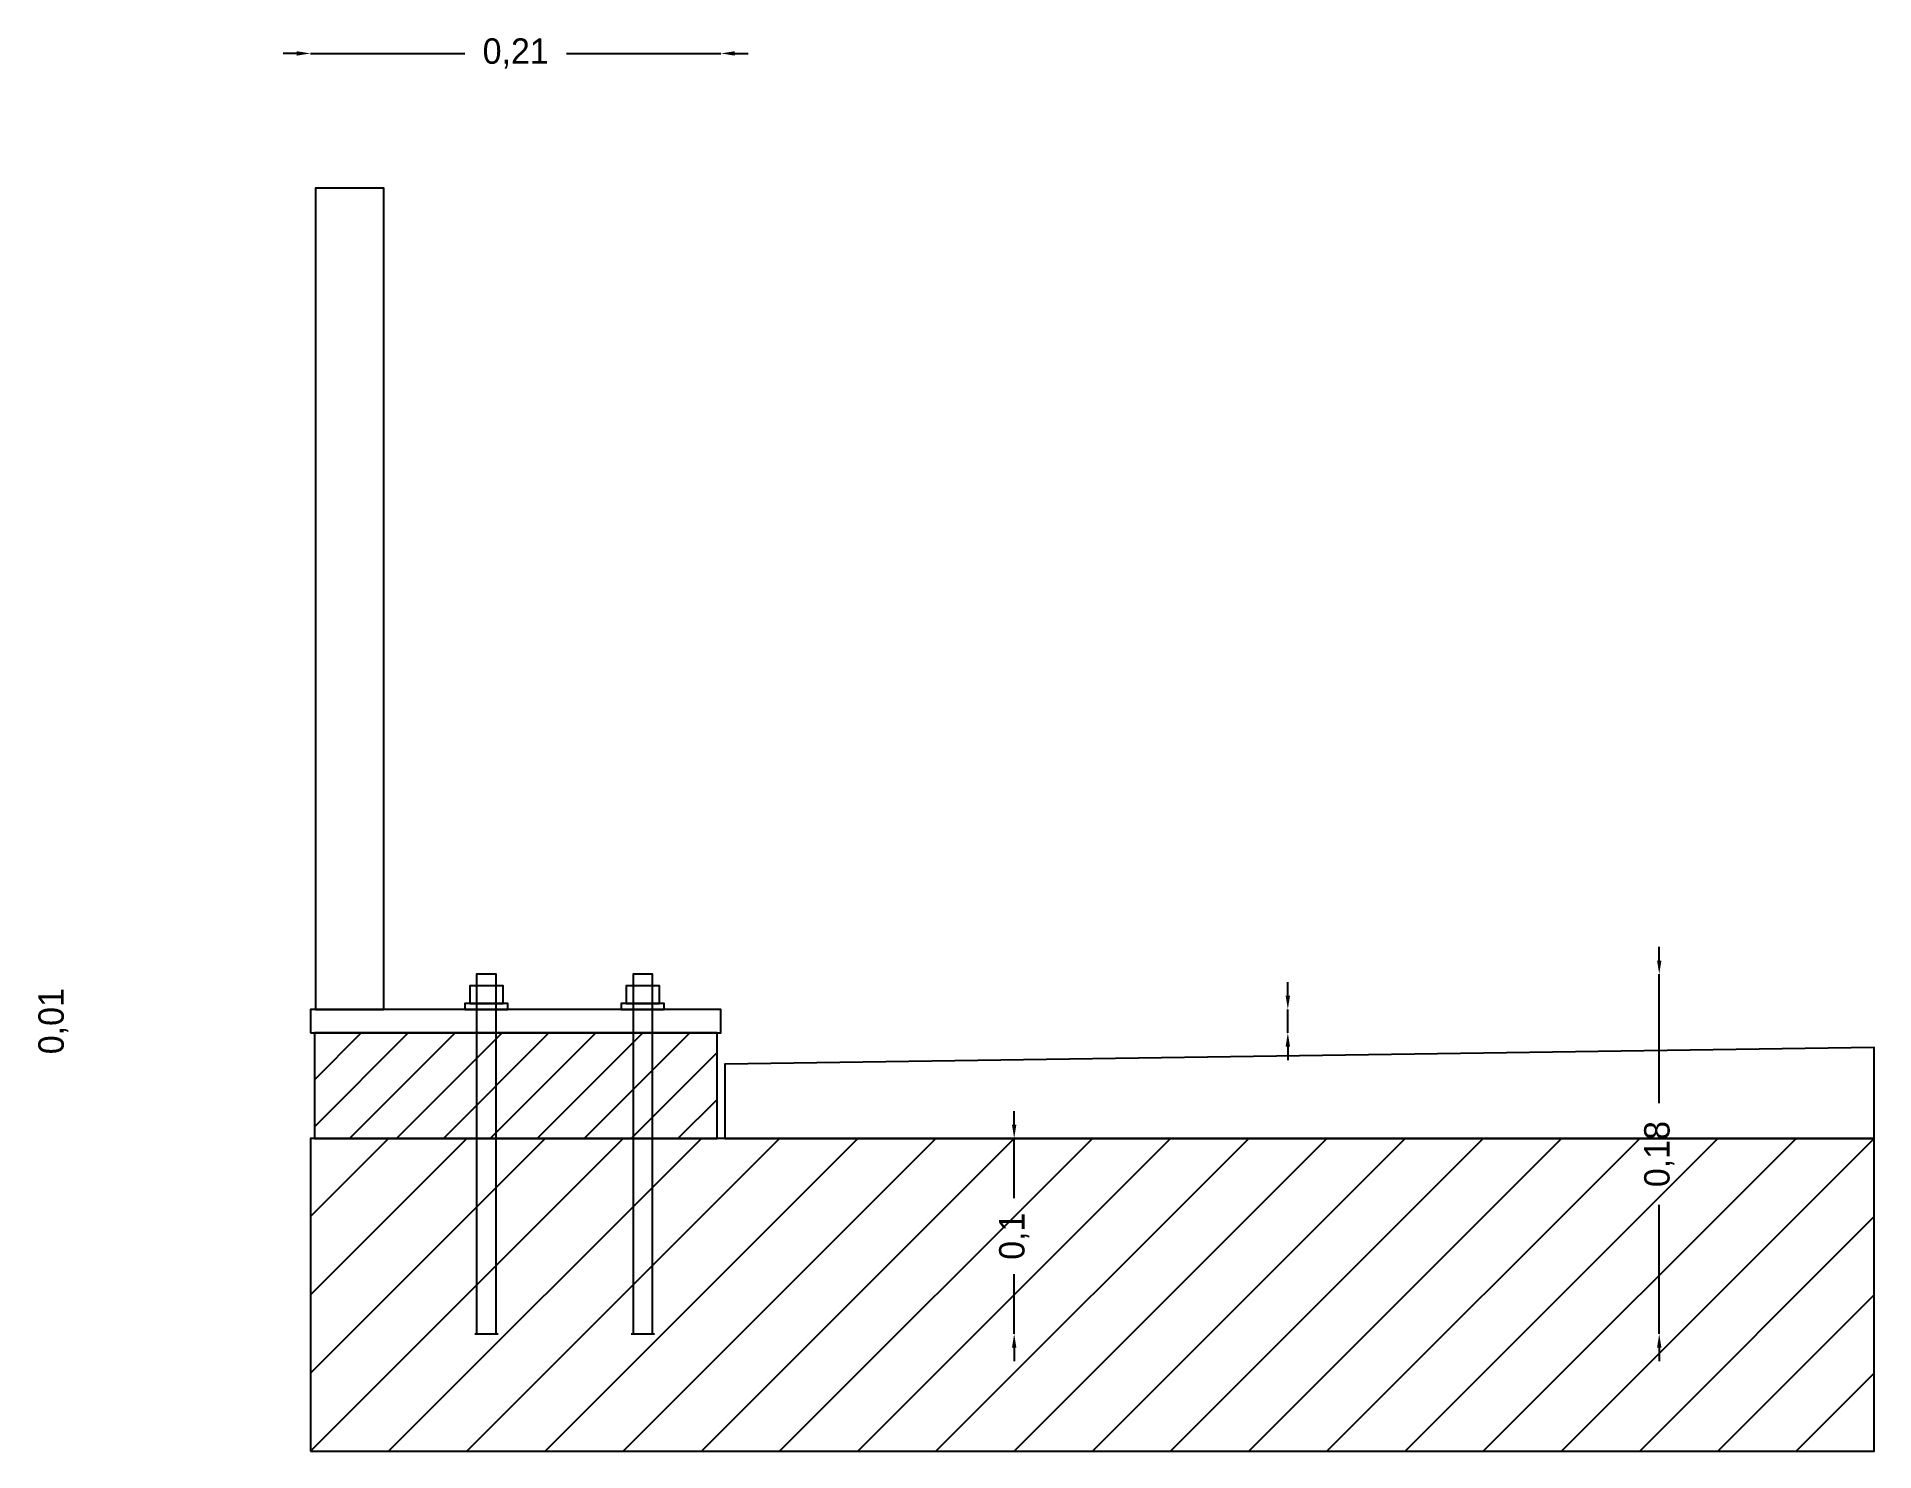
# Model space of a CAD drawing. Header units: metres. Extents: x 0.3 to 11.2, y 0 to 0.8.
# Drawn here: x 10.21 to 11.15, y 0.04 to 0.764 of the extents above.
import ezdxf

# ---------------------------------------------------------------- set-up
doc = ezdxf.new("R2010")
doc.units = ezdxf.units.M
doc.layers.add('COTAS', color=4, linetype='Continuous')
doc.layers.add('G_MEDIDO', color=8, linetype='Continuous')
doc.dimstyles.get("Standard").update_dxf_attribs({"dimtxt": 2.5, "dimasz": 2.5, "dimexe": 1.25, "dimexo": 0.625, "dimtad": 1, "dimcen": 2.5, "dimazin": 3, "dimtfac": 1, "dimtmove": 0, "dimatfit": 3})

# ---------------------------------------------------------------- blocks, each defined once
blk = doc.blocks.new('_CLOSEDFILLED')
at = {"color": 0, "linetype": 'BYBLOCK'}
blk.add_solid([(-1, 0.16), (0, 0), (-1, -0.16)], dxfattribs=at)
blk = doc.blocks.new('*D7')
for p, q in [((10.343, 0.755), (10.336, 0.755)), ((10.35, 0.755), (10.35, 0.755)), ((10.35, 0.755), (10.429, 0.755)), ((10.481, 0.755), (10.56, 0.755)), ((10.56, 0.755), (10.56, 0.755)), ((10.567, 0.755), (10.574, 0.755))]:
    blk.add_line(p, q)
at = {"layer": 'Defpoints'}
for p in [(10.35, 0.755), (10.35, 0.755), (10.56, 0.755)]:
    blk.add_point(p, dxfattribs=at)
at = {"layer": 'COTAS', "xscale": 0.007, "yscale": 0.007}
blk.add_blockref('_CLOSEDFILLED', (10.35, 0.755), dxfattribs=at)
at = {"layer": 'COTAS', "xscale": 0.007, "yscale": 0.007, "rotation": 180}
blk.add_blockref('_CLOSEDFILLED', (10.56, 0.755), dxfattribs=at)
at = {"layer": 'COTAS', "insert": (10.455, 0.755), "char_height": 0.013, "attachment_point": 5}
blk.add_mtext('0,21', dxfattribs=at)
blk = doc.blocks.new('*D8')
for p, q in [((10.71, 0.207), (10.71, 0.214)), ((10.71, 0.2), (10.71, 0.2)), ((10.71, 0.1695), (10.71, 0.2)), ((10.71, 0.1), (10.71, 0.1305)), ((10.71, 0.1), (10.71, 0.1)), ((10.71, 0.093), (10.71, 0.086))]:
    blk.add_line(p, q)
at = {"layer": 'Defpoints'}
for p in [(10.71, 0.2), (10.71, 0.1), (10.71, 0.1)]:
    blk.add_point(p, dxfattribs=at)
at = {"layer": 'COTAS', "xscale": 0.007, "yscale": 0.007}
for p, rotation in [((10.71, 0.2), 270), ((10.71, 0.1), 90)]:
    blk.add_blockref('_CLOSEDFILLED', p, dxfattribs=dict(at, rotation=rotation))
at = {"layer": 'COTAS', "insert": (10.71, 0.15), "char_height": 0.013, "attachment_point": 5, "rotation": 90}
blk.add_mtext('0,1', dxfattribs=at)
blk = doc.blocks.new('*D9')
for p, q in [((10.85, 0.273), (10.85, 0.28)), ((10.85, 0.266), (10.85, 0.266)), ((10.85, 0.254), (10.85, 0.266)), ((10.85, 0.254), (10.85, 0.254)), ((10.85, 0.247), (10.85, 0.24))]:
    blk.add_line(p, q)
at = {"layer": 'Defpoints'}
for p in [(10.85, 0.266), (10.85, 0.254), (10.85, 0.254)]:
    blk.add_point(p, dxfattribs=at)
at = {"layer": 'COTAS', "xscale": 0.007, "yscale": 0.007}
for p, rotation in [((10.85, 0.266), 270), ((10.85, 0.254), 90)]:
    blk.add_blockref('_CLOSEDFILLED', p, dxfattribs=dict(at, rotation=rotation))
at = {"layer": 'COTAS', "insert": (10.2185, 0.26), "char_height": 0.013, "attachment_point": 5, "rotation": 90}
blk.add_mtext('0,01', dxfattribs=at)
blk = doc.blocks.new('*D10')
for p, q in [((11.04, 0.291), (11.04, 0.298)), ((11.04, 0.284), (11.04, 0.284)), ((11.04, 0.218), (11.04, 0.284)), ((11.04, 0.1), (11.04, 0.166)), ((11.04, 0.1), (11.04, 0.1)), ((11.04, 0.093), (11.04, 0.086))]:
    blk.add_line(p, q)
at = {"layer": 'Defpoints'}
for p in [(11.04, 0.284), (11.04, 0.1), (11.04, 0.1)]:
    blk.add_point(p, dxfattribs=at)
at = {"layer": 'COTAS', "xscale": 0.007, "yscale": 0.007}
for p, rotation in [((11.04, 0.284), 270), ((11.04, 0.1), 90)]:
    blk.add_blockref('_CLOSEDFILLED', p, dxfattribs=dict(at, rotation=rotation))
at = {"layer": 'COTAS', "insert": (11.04, 0.192), "char_height": 0.013, "attachment_point": 5, "rotation": 90}
blk.add_mtext('0,18', dxfattribs=at)

msp = doc.modelspace()

# ---------------------------------------------------------------- linework, layer by layer
at = {"layer": 'G_MEDIDO'}
for p, q in [((10.352, 0.254), (10.352, 0.254)), ((10.352, 0.23), (10.376, 0.254)), ((10.352, 0.206), (10.4, 0.254)), ((10.37, 0.2), (10.424, 0.254)), ((10.394, 0.2), (10.448, 0.254)), ((10.418, 0.2), (10.472, 0.254)), ((10.442, 0.2), (10.496, 0.254)), ((10.466, 0.2), (10.52, 0.254)), ((10.49, 0.2), (10.544, 0.254)), ((10.514, 0.2), (10.558, 0.244)), ((10.538, 0.2), (10.558, 0.22)), ((10.35, 0.2), (10.35, 0.2)), ((10.35, 0.16), (10.39, 0.2)), ((10.35, 0.12), (10.43, 0.2)), ((10.35, 0.08), (10.47, 0.2)), ((10.35, 0.04), (10.51, 0.2)), ((10.39, 0.04), (10.55, 0.2)), ((10.43, 0.04), (10.59, 0.2)), ((10.47, 0.04), (10.63, 0.2)), ((10.51, 0.04), (10.67, 0.2)), ((10.55, 0.04), (10.71, 0.2)), ((10.59, 0.04), (10.75, 0.2)), ((10.63, 0.04), (10.79, 0.2)), ((10.67, 0.04), (10.83, 0.2)), ((10.71, 0.04), (10.87, 0.2)), ((10.75, 0.04), (10.91, 0.2)), ((10.79, 0.04), (10.95, 0.2)), ((10.83, 0.04), (10.99, 0.2)), ((10.87, 0.04), (11.03, 0.2)), ((10.91, 0.04), (11.07, 0.2)), ((10.95, 0.04), (11.11, 0.2)), ((10.99, 0.04), (11.15, 0.2)), ((11.03, 0.04), (11.15, 0.16)), ((11.07, 0.04), (11.15, 0.12)), ((10.434, 0.1), (10.446, 0.1)), ((10.514, 0.1), (10.526, 0.1)), ((11.11, 0.04), (11.15, 0.08))]:
    msp.add_line(p, q, dxfattribs=at)
for points in [[(10.3525, 0.266), (10.3875, 0.266), (10.3875, 0.686), (10.3525, 0.686)], [(10.435, 0.1), (10.445, 0.1), (10.445, 0.284), (10.435, 0.284)], [(10.515, 0.1), (10.525, 0.1), (10.525, 0.284), (10.515, 0.284)], [(10.4315, 0.269), (10.4485, 0.269), (10.4485, 0.278), (10.4315, 0.278)], [(10.5115, 0.269), (10.5285, 0.269), (10.5285, 0.278), (10.5115, 0.278)], [(10.35, 0.254), (10.56, 0.254), (10.56, 0.266), (10.35, 0.266)], [(10.429, 0.266), (10.451, 0.266), (10.451, 0.269), (10.429, 0.269)], [(10.509, 0.266), (10.531, 0.266), (10.531, 0.269), (10.509, 0.269)], [(10.352, 0.2), (10.558, 0.2), (10.558, 0.254), (10.352, 0.254)], [(10.562, 0.2), (11.15, 0.2), (11.15, 0.24655), (10.562, 0.23795)], [(10.35, 0.04), (11.15, 0.04), (11.15, 0.2), (10.35, 0.2)]]:
    msp.add_lwpolyline(points, close=True, dxfattribs=at)

# ---------------------------------------------------------------- dimensions: what is measured, and where the dimension line sits
at = {"layer": 'COTAS'}
dim = msp.add_linear_dim(base=(10.35, 0.755), p1=(10.35, 0.755), p2=(10.56, 0.755), dimstyle='Standard', override={"dimtxt": 0.013, "dimasz": 0.007}, dxfattribs=at)
dim.commit()
dim.dimension.update_dxf_attribs({"geometry": '*D7', "text_midpoint": (10.455, 0.755)})
for base, p1, p2, picture, middle in [((11.04, 0.1), (11.04, 0.1), (11.04, 0.284), '*D10', (11.04, 0.192)), ((10.85, 0.254), (10.85, 0.254), (10.85, 0.266), '*D9', (10.2185, 0.26)), ((10.71, 0.1), (10.71, 0.1), (10.71, 0.2), '*D8', (10.71, 0.15))]:
    dim = msp.add_linear_dim(base=base, p1=p1, p2=p2, angle=90, dimstyle='Standard', override={"dimtxt": 0.013, "dimasz": 0.007}, dxfattribs=at)
    dim.commit()
    dim.dimension.update_dxf_attribs({"geometry": picture, "text_midpoint": middle})

doc.saveas('drawing.dxf')
